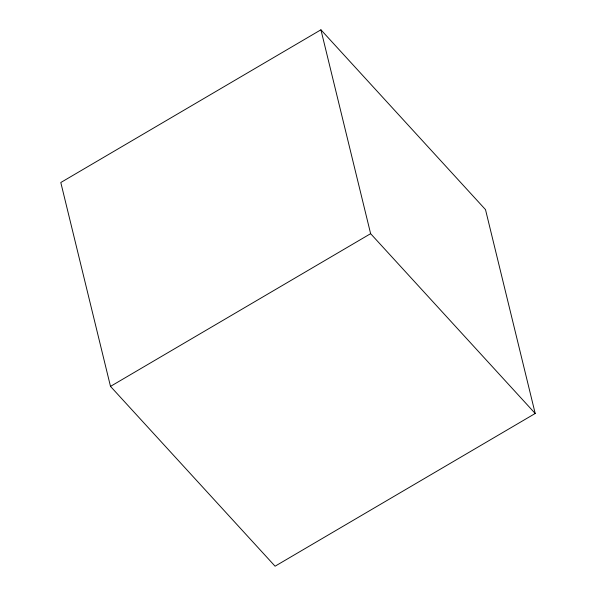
<?xml version="1.0" encoding="UTF-8"?>
<svg xmlns="http://www.w3.org/2000/svg" width="596" height="596" viewBox="0 0 596 596"><rect width="100%" height="100%" fill="white"/><g stroke="black" fill="none" stroke-linecap="round" stroke-linejoin="round"><path stroke-width="0.89" d="M320.924 29.8L60.799 182.518L110.498 386.387L275.076 566.2L535.201 413.482L485.502 209.613L320.924 29.8L370.623 233.677L535.201 413.482M110.498 386.387L370.623 233.677"/></g></svg>
